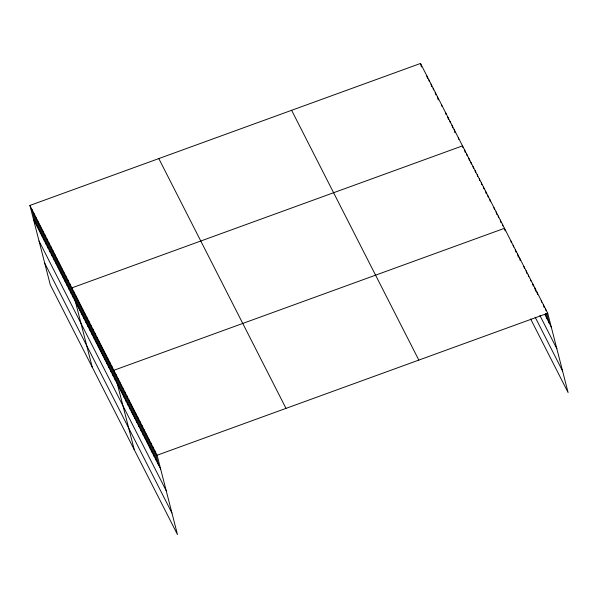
<?xml version="1.0" encoding="UTF-8"?>
<svg xmlns="http://www.w3.org/2000/svg" width="598" height="598" viewBox="0 0 598 598"><rect width="100%" height="100%" fill="white"/><g stroke="black" fill="none" stroke-linecap="round" stroke-linejoin="round"><path stroke-width="0.9" d="M29.9 205.443L157.102 455.235L177.471 534.56L50.269 284.768L29.9 205.443L420.529 63.44L547.731 313.232L568.1 392.557L530.62 318.951M157.102 455.235L547.731 313.232M544.83 314.443L551.319 327.188M539.912 315.497L556.858 348.761M535.173 317.194L562.561 370.984M291.622 110.301L418.824 360.093M158.806 158.582L286.008 408.374M33.481 219.399L160.69 469.191M39.02 240.972L166.229 490.764M44.73 263.195L171.932 512.987M545.57 308.987L546.019 310.728M546.692 313.345L549.151 322.942M543.41 304.741L544.083 307.357M545.645 313.457L546.991 318.689M541.242 300.495L541.691 302.237M536.922 291.996L537.595 294.612M534.754 287.75L535.651 291.241M532.594 283.504L533.267 286.121M530.433 279.259L530.882 281M528.273 275.013L528.714 276.754M526.105 270.767L526.778 273.383M523.945 266.521L524.394 268.263M519.617 258.03L520.29 260.646M517.457 253.784L518.354 257.267M515.297 249.53L515.969 252.154M513.129 245.285L513.577 247.034M510.969 241.039L511.417 242.788M505.153 230.918L504.48 228.301L113.852 370.304L134.221 449.629M502.387 224.183L502.828 225.924M500.287 220.057L500.96 222.673M498.186 215.938L498.635 217.679M496.086 211.819L496.759 214.435M493.985 207.693L494.434 209.442M489.792 199.448L490.24 201.197M487.691 195.329L488.14 197.071M485.591 191.211L486.264 193.827M483.49 187.084L483.939 188.833M481.397 182.966L481.846 184.707M479.297 178.839L479.745 180.589M477.197 174.721L477.645 176.462M475.096 170.602L475.545 172.344M472.996 166.476L473.444 168.225M470.903 162.357L471.351 164.099M468.802 158.238L469.475 160.855M466.702 154.112L467.15 155.861M464.601 149.993L465.274 152.61M462.949 147.616L462.508 145.867L71.88 287.877L92.249 367.202M458.307 137.63L458.756 139.371M454.106 129.385L455.003 132.876M452.013 125.266L452.679 127.882M449.913 121.14L450.361 122.889M447.812 117.021L448.485 119.637M445.712 112.895L446.16 114.644M441.518 104.657L441.967 106.399M437.317 96.413L438.214 99.903M435.217 92.294L435.89 94.91M433.124 88.168L433.565 89.917M431.023 84.049L431.696 86.665M428.923 79.923L429.371 81.672M426.823 75.804L427.495 78.42M420.529 63.44L421.426 66.931M154.942 450.989L158.522 464.945M152.782 446.743L156.362 460.692M150.621 442.498L154.202 456.446M148.454 438.244L152.042 452.2M146.293 433.999L149.874 447.954M144.133 429.753L147.713 443.709M141.965 425.507L145.553 439.463M139.805 421.261L143.385 435.217M137.645 417.015L141.225 430.971M135.477 412.77L139.065 426.725M133.317 408.524L136.897 422.48M131.156 404.278L134.737 418.234M128.996 400.032L132.577 413.988M126.828 395.786L130.416 409.735M124.668 391.533L128.249 405.489M122.508 387.287L126.088 401.243M120.34 383.041L123.928 396.997M118.18 378.796L121.76 392.751M116.019 374.55L119.6 388.506M111.759 366.185L115.339 380.141M109.658 362.059L113.239 376.015M107.558 357.94L111.138 371.896M105.457 353.822L109.045 367.77M103.364 349.695L106.945 363.651M101.264 345.577L104.844 359.533M99.163 341.451L102.744 355.406M97.063 337.332L100.651 351.288M94.962 333.213L98.55 347.169M92.869 329.087L96.45 343.043M90.769 324.968L94.349 338.924M88.668 320.849L92.249 334.798M86.568 316.723L90.156 330.679M84.468 312.605L88.056 326.56M82.375 308.478L85.955 322.434M80.274 304.36L83.855 318.315M78.174 300.241L81.754 314.189M76.073 296.115L79.661 310.07M73.98 291.996L77.561 305.952M69.779 283.751L73.36 297.707M67.679 279.632L71.267 293.588M65.578 275.506L69.166 289.462M63.485 271.387L67.066 285.343M61.385 267.269L64.965 281.217M59.284 263.142L62.865 277.098M57.184 259.024L60.772 272.98M55.083 254.898L58.671 268.853M52.99 250.779L56.571 264.735M50.89 246.66L54.47 260.616M48.789 242.534L52.37 256.49M46.689 238.415L50.277 252.371M44.596 234.296L48.176 248.245M42.495 230.17L46.076 244.126M40.395 226.051L43.975 240.007M38.294 221.925L41.875 235.881M36.194 217.807L39.782 231.762M34.101 213.688L37.681 227.644M32 209.562L35.581 223.517"/></g></svg>
